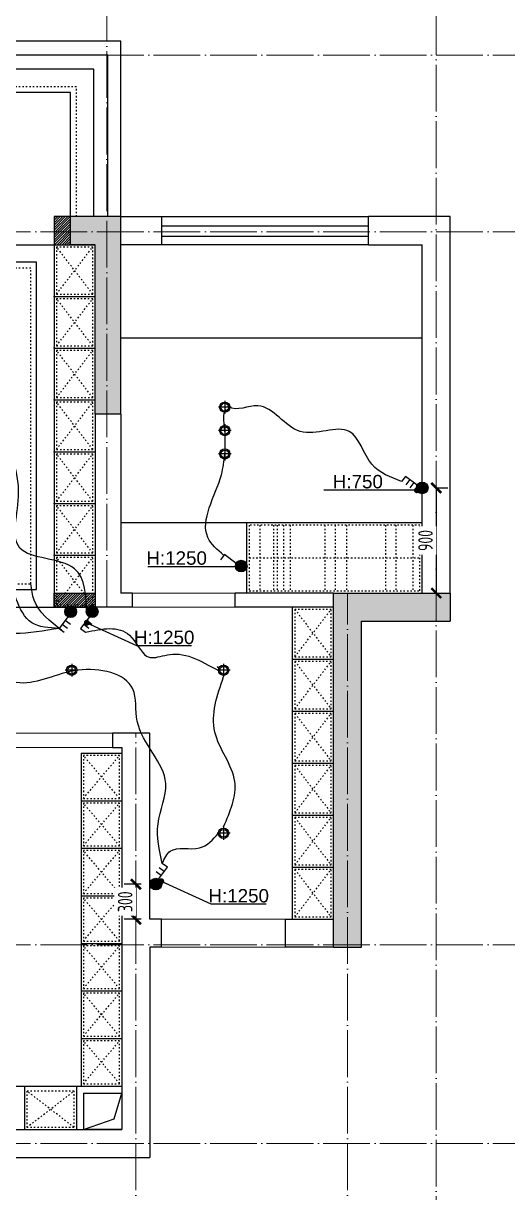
# Model space of a CAD drawing. Header units: inches. Extents: x -50945 to 250244, y -404780 to 18493.
# Drawn here: x 110085 to 114229, y -307663 to -297662 of the extents above; entities that cross this region are included whole.
import ezdxf

# ---------------------------------------------------------------- set-up
doc = ezdxf.new("R2010")
doc.units = ezdxf.units.IN
doc.header["$MEASUREMENT"] = 0
doc.linetypes.add('ACAD_ISO03W100', pattern=[30, 12, -18])
doc.linetypes.add('DOTE', pattern=[2.42, 2, -0.2, 0.02, -0.2])
for name, color, linetype, lineweight in [('0000照明', 241, 'Continuous', 25), ('天棚材质标注', 2, 'Continuous', 5), ('门', 65, 'Continuous', 13)]:
    doc.layers.add(name, color=color, linetype=linetype, lineweight=lineweight)
for name, color, linetype in [('D-ARCHI', 250, 'Continuous'), ('EVH 立面填充', 8, 'Continuous'), ('IBS-003-建筑窗框', 3, 'Continuous'), ('IBS-182-原建筑非承重墙', 150, 'Continuous'), ('IBS-195-新建轻质砖墙', 195, 'Continuous'), ('IBS-200-原建筑承重墙柱', 200, 'Continuous'), ('IBS-250-轻质砖隔墙填充', 250, 'Continuous'), ('IBS-63-原建筑窗', 63, 'Continuous'), ('IDS-040-固定高家具', 40, 'Continuous'), ('IRC-2-天花灯具', 2, 'Continuous'), ('IRC-30-天花轮廓线', 30, 'Continuous')]:
    doc.layers.add(name, color=color, linetype=linetype)
doc.styles.add('HBA-DIMT', font='ARCHS.SHX', dxfattribs={"width": 0.8})
doc.styles.add('MtXpl_Arial_Unicode_', font='Arial Unicode.ttf')
doc.dimstyles.new('HBA_40', dxfattribs={"dimscale": 50, "dimtxt": 2.5, "dimasz": 0.1, "dimexe": 2, "dimexo": 2.5, "dimgap": 0.6, "dimtad": 1, "dimdec": 0, "dimrnd": 5, "dimzin": 0, "dimtxsty": 'HBA-DIMT', "dimblk": 'HBA_DIMENSION_TICK', "dimblk1": 'HBA_DIMENSION_TICK', "dimblk2": 'HBA_DIMENSION_TICK', "dimcen": 0.125, "dimclrd": 44, "dimclre": 44, "dimclrt": 2, "dimadec": 0, "dimazin": 0, "dimtfac": 1, "dimtdec": 0, "dimtix": 1, "dimtmove": 1, "dimatfit": 3, "dimldrblk": 'HBA_Leader_Dot', "dimfxl": 0, "dimtvp": 1, "dimtfill": 1, "dimtolj": 1, "dimtzin": 0, "dimarcsym": 0})

# ---------------------------------------------------------------- blocks, each defined once
blk = doc.blocks.new('A$C2C253EB8')
at = {"layer": 'IRC-2-天花灯具', "color": 250}
for p, q in [((55, 0), (55, 110)), ((0, 55), (110, 55))]:
    blk.add_line(p, q, dxfattribs=at)
at = {"layer": 'IRC-2-天花灯具', "color": 2}
blk.add_ellipse((55, 55), major_axis=(44, 0), ratio=1, start_param=1.571461413961594, end_param=7.85464672114118, dxfattribs=at)
at = {"layer": 'IRC-2-天花灯具', "color": 251}
blk.add_ellipse((55, 55), major_axis=(33, 0), ratio=1, start_param=1.570667, end_param=7.853852, dxfattribs=at)
blk = doc.blocks.new('HBA_DIMENSION_TICK')
at = {"color": 0, "linetype": 'ByBlock'}
for p, q in [((-10, 0), (0, 0)), ((0, 0), (10, 0))]:
    blk.add_line(p, q, dxfattribs=at)
at = {"color": 50, "linetype": 'ByBlock'}
blk.add_solid([(-10, -7), (-7, -10), (7, 10), (10, 7)], dxfattribs=at)
blk = doc.blocks.new('HBA_Leader_Dot')
at = {"color": 0, "linetype": 'ByBlock'}
blk.add_line((-5, 0), (-10, 0), dxfattribs=at)
at = {"color": 0, "linetype": 'ByBlock', "const_width": 5}
blk.add_lwpolyline([(-2.5, 0, 1), (2.5, 0, 1)], format="xyb", close=True, dxfattribs=at)
blk = doc.blocks.new('*D730')
at = {"layer": 'Defpoints', "color": 0, "transparency": 16777216}
for p in [(111218, -305025), (111218, -305325)]:
    blk.add_point(p, dxfattribs=at)
at = {"layer": '天棚材质标注', "color": 44, "lineweight": -2, "transparency": 16777216}
for p, q in [((111093, -305025), (110948, -305025)), ((111048, -305020), (111048, -305015)), ((111048, -305025), (111048, -305325)), ((111093, -305325), (110948, -305325)), ((111048, -305330), (111048, -305335))]:
    blk.add_line(p, q, dxfattribs=at)
at = {"layer": '天棚材质标注', "color": 44, "lineweight": -2, "transparency": 16777216, "xscale": 5, "yscale": 5, "zscale": 5}
for p, rotation in [((111048, -305025), 270), ((111048, -305325), 90)]:
    blk.add_blockref('HBA_DIMENSION_TICK', p, dxfattribs=dict(at, rotation=rotation))
at = {"layer": '天棚材质标注', "color": 2, "transparency": 16777216, "insert": (110956, -305175), "char_height": 125, "attachment_point": 5, "rotation": 90, "style": 'HBA-DIMT', "bg_fill": 3, "box_fill_scale": 1.25, "bg_fill_color": 256, "bg_fill_true_color": 13158600, "bg_fill_transparency": 0}
blk.add_mtext('\\A1;300', dxfattribs=at)
at = {"layer": 'Defpoints', "color": 0, "transparency": 16777216}
blk.add_point((111048, -305325), dxfattribs=at)
blk = doc.blocks.new('*D731')
at = {"layer": 'Defpoints', "color": 0, "transparency": 16777216}
for p in [(113498, -301635), (113498, -302535), (113618, -302535)]:
    blk.add_point(p, dxfattribs=at)
at = {"layer": '天棚材质标注', "color": 44, "lineweight": -2, "transparency": 16777216}
for p, q in [((113618, -301640), (113618, -302530)), ((113623, -301635), (113718, -301635)), ((113623, -302535), (113718, -302535))]:
    blk.add_line(p, q, dxfattribs=at)
at = {"layer": '天棚材质标注', "color": 44, "lineweight": -2, "transparency": 16777216, "xscale": 5, "yscale": 5, "zscale": 5}
for p, rotation in [((113618, -301635), 90), ((113618, -302535), 270)]:
    blk.add_blockref('HBA_DIMENSION_TICK', p, dxfattribs=dict(at, rotation=rotation))
at = {"layer": '天棚材质标注', "color": 2, "transparency": 16777216, "insert": (113526, -302085), "char_height": 125, "attachment_point": 5, "rotation": 90, "style": 'HBA-DIMT', "bg_fill": 3, "box_fill_scale": 1.25, "bg_fill_color": 256, "bg_fill_true_color": 13158600, "bg_fill_transparency": 0}
blk.add_mtext('\\A1;900', dxfattribs=at)

msp = doc.modelspace()

# ---------------------------------------------------------------- hatches: boundary and pattern name
at = {"layer": '0000照明', "lineweight": 25, "ltscale": 0.01}
for points in [[(113543.06, -301656.59, -1), (113453.84, -301612.42, -1)], [(113454.05, -301613.63, -1), (113543.27, -301657.8, -1)], [(111993.91, -302325.58, -1), (111904.69, -302281.41, -1)], [(111904.9, -302282.62, -1), (111994.12, -302326.79, -1)], [(110512.09, -302649.74, -1), (110467, -302738.5, -1)], [(110468.21, -302738.3, -1), (110513.29, -302649.54, -1)], [(110695.55, -302649.74, -1), (110650.47, -302738.5, -1)], [(110651.67, -302738.3, -1), (110696.76, -302649.54, -1)], [(111240.01, -304979.9, -1), (111195.84, -305069.12, -1)], [(111197.05, -305068.91, -1), (111241.22, -304979.69, -1)]]:
    msp.add_hatch(color=256, dxfattribs=at).paths.add_polyline_path(points)
at = {"layer": 'EVH 立面填充'}
h = msp.add_hatch(color=256, dxfattribs=at)
h.dxf.hatch_style = 1
h.paths.add_polyline_path([(110698.45, -299554.51), (110698.45, -301004.51), (110918.45, -301004.51), (110918.45, -299314.51), (110488.45, -299314.51), (110488.45, -299554.51)])
h = msp.add_hatch(color=256, dxfattribs=at)
h.dxf.hatch_style = 1
h.paths.add_polyline_path([(112978.45, -302774.51), (113738.45, -302774.51), (113738.45, -302534.51), (112738.45, -302534.51), (112738.45, -305564.51), (112978.45, -305564.51)])
at = {"layer": 'IBS-250-轻质砖隔墙填充'}
h = msp.add_hatch(dxfattribs=at)
h.set_pattern_fill('ANSI31', color=8, scale=120)
h.set_pattern_definition([(45, (-18959.588, -207951.68), (-10.6066017, 10.6066017), [])])
h.paths.add_polyline_path([(110698.45, -302534.51), (110348.45, -302534.51), (110348.45, -302654.51), (110698.45, -302654.51)])
h.paths.add_polyline_path([(110488.45, -299314.51), (110348.45, -299314.51), (110348.45, -299444.51), (110488.45, -299444.51)])
h.paths.add_polyline_path([(110488.45, -299444.51), (110348.45, -299444.51), (110348.45, -299554.51), (110488.45, -299554.51)])

# ---------------------------------------------------------------- linework, layer by layer
for p in [(110348.45, -299997.37), (110348.45, -300440.22), (110348.45, -300883.08), (110348.45, -301325.94), (110348.45, -301768.79), (110348.45, -302211.65), (112388.45, -303099.51), (112388.45, -303544.51), (112388.45, -303989.51), (112388.45, -304434.51), (112388.45, -304879.51)]:
    msp.add_point(p)
at = {"layer": '0000照明', "lineweight": 25, "ltscale": 0.01}
for p, q in [((113354.79, -301536.59), (113322.09, -301580.37)), ((113455.15, -301611.53), (113354.79, -301536.59)), ((113391.32, -301563.87), (113358.63, -301607.65)), ((113425.74, -301589.57), (113393.05, -301633.36)), ((111805.64, -302205.58), (111772.94, -302249.36)), ((111906, -302280.52), (111805.64, -302205.58)), ((110466.12, -302737.18), (110390.15, -302836.76)), ((110649.59, -302737.18), (110573.62, -302836.76)), ((110390.15, -302836.76), (110433.6, -302869.91)), ((110417.81, -302800.51), (110461.25, -302833.66)), ((110443.86, -302766.36), (110487.3, -302799.5)), ((110573.62, -302836.76), (110617.06, -302869.91)), ((110601.27, -302800.51), (110644.72, -302833.66)), ((110627.33, -302766.36), (110670.77, -302799.5)), ((111317.05, -304880.64), (111273.27, -304847.94)), ((111264.07, -304951.59), (111220.29, -304918.9)), ((111242.11, -304981), (111317.05, -304880.64)), ((111289.77, -304917.17), (111245.99, -304884.48))]:
    msp.add_line(p, q, dxfattribs=at)
for centre in [(113498.45, -301634.51), (113498.66, -301635.71), (111949.3, -302303.5), (111949.51, -302304.7), (110489.54, -302694.12), (110490.75, -302693.92), (110673.01, -302694.12), (110674.22, -302693.92), (111217.93, -305024.51), (111219.13, -305024.3)]:
    msp.add_circle(centre, 49.78, dxfattribs=at)
for points in [[(110627.33, -302713.89), (110523.19, -302326.93), (110055.68, -302150.21), (110044.38, -301675.88), (109806.91, -300849.04), (109929.47, -300045.17), (109715.18, -299169.94), (109953.45, -298839.39)], [(110390.15, -302836.76), (109700.82, -302801.03), (109285.38, -302246.21), (107949.84, -302028.48), (107357.93, -301605.93), (106751.32, -301690.44), (106336.9, -301428.05), (106299.72, -301204.51), (106299.72, -301004.51), (106299.72, -300804.51), (106294, -300799.01)], [(110390.31, -302836.56), (110157.54, -302789.53), (109898.73, -302347.8), (109454.56, -302053.07), (109367.18, -301729.23), (109193.45, -301459.51, 0), (109208.59, -301195.27), (109193.45, -301071.51, 0), (109193.45, -300935.39, 0), (109193.46, -300837.51, 0), (109199.46, -300823.69)], [(113322.09, -301580.37), (113067.94, -301432.76), (112874.21, -301152.45), (112454.95, -301152.45), (112090.62, -300932.82), (111841.68, -300943), (111830.39, -300935.71)], [(111800.11, -302212.99), (111664.77, -302060.43), (111779.11, -301524.08), (111808.71, -301344.35), (111808.71, -301144.35), (111808.71, -300977.35), (111814.15, -300961.07)], [(110411.87, -302853.34), (110176.74, -302595.18), (110148.45, -302454.51)], [(110617.06, -302869.91), (110993.66, -302894.98), (111139.52, -303074.4), (111473.89, -303067.68), (111757.32, -303178.49), (111745.42, -303164.12)], [(111273.27, -304847.94), (111237.31, -304508.53), (111303.94, -304164.47), (111059.63, -303631.72), (111020.76, -303354.25), (110553.3, -303194.51), (110054.23, -303303.1), (109526.73, -303158.82), (109353.3, -303194.51), (108381.63, -303110.08), (107765.91, -303252.62), (107588.45, -303194.51), (106909.52, -303049.34), (106185.33, -303238.63), (105678.6, -303161.51), (104903.69, -303294.21), (104533.6, -303194.51), (104522.6, -303194.48)], [(111798.3, -304534.51), (111894.44, -304147.05), (111723.56, -303723.38), (111798.3, -303249.51)], [(111273.27, -304847.94), (111341.91, -304742.81), (111592.6, -304714.54), (111754.3, -304589.51)]]:
    msp.add_spline(points, degree=3, dxfattribs=at)
at = {"layer": 'D-ARCHI', "color": 251, "linetype": 'DOTE', "lineweight": 5, "ltscale": 200}
for p, q in [((110798.45, -302654.51), (110798.45, -295114.27)), ((113618.45, -309062.84), (113618.45, -295114.27)), ((116438.45, -297934.27), (96111.19, -297934.27)), ((116438.45, -299444.51), (96098.45, -299444.51)), ((112858.45, -310062.84), (112858.45, -302534.51)), ((111048.15, -310062.84), (111048.15, -303734.51)), ((116438.45, -305544.51), (96111.19, -305544.51)), ((116438.45, -307242.84), (96111.19, -307242.84))]:
    msp.add_line(p, q, dxfattribs=at)
at = {"layer": 'IBS-003-建筑窗框', "color": 251, "ltscale": 10}
for p, q in [((110918.45, -297814.27), (105378.45, -297814.27)), ((110918.45, -299314.51), (110918.45, -297814.27)), ((110688.45, -298054.27), (105618.45, -298054.27)), ((110688.45, -299314.51), (110688.45, -298054.27)), ((110488.45, -298254.27), (105818.45, -298254.27)), ((110488.45, -299314.51), (110488.45, -298254.27)), ((111268.45, -299314.51), (113038.45, -299314.51)), ((113038.45, -299554.51), (111268.45, -299554.51))]:
    msp.add_line(p, q, dxfattribs=at)
at = {"layer": 'IBS-182-原建筑非承重墙'}
for p, q in [((110918.45, -299314.51), (111268.45, -299314.51)), ((111268.45, -299554.51), (111268.45, -299314.51)), ((113738.45, -299314.51), (113038.45, -299314.51)), ((113038.45, -299554.51), (113038.45, -299314.51)), ((113738.45, -302534.51), (113738.45, -299314.51)), ((111268.45, -299554.51), (110918.45, -299554.51)), ((113038.45, -299554.51), (113498.45, -299554.51)), ((113498.45, -302534.51), (113498.45, -299554.51)), ((110698.45, -301004.51), (110698.45, -302654.51)), ((110918.45, -301004.51), (110918.45, -302534.51)), ((111018.45, -302534.51), (110918.45, -302534.51)), ((111018.45, -302654.51), (111018.45, -302534.51)), ((111898.45, -302654.51), (111898.45, -302534.51)), ((112738.45, -302534.51), (111898.45, -302534.51)), ((111018.45, -302654.51), (110698.45, -302654.51)), ((112738.45, -302654.51), (111898.45, -302654.51)), ((111168.15, -303734.51), (110848.15, -303734.51)), ((110848.15, -303734.51), (110848.15, -303854.51)), ((111168.15, -305324.51), (111168.15, -303734.51)), ((110848.15, -303854.51), (110928.15, -303854.51)), ((110928.15, -303854.51), (110928.15, -307124.51)), ((111268.15, -305324.51), (111168.15, -305324.51)), ((111268.15, -305564.51), (111268.15, -305324.51)), ((112328.45, -305564.51), (112328.45, -305324.51)), ((112328.45, -305324.51), (112738.45, -305324.51)), ((111268.15, -305564.51), (111168.15, -305564.51)), ((111168.15, -305564.51), (111168.15, -307362.84)), ((112738.45, -305564.51), (112328.45, -305564.51)), ((110539.91, -306751.52), (110539.91, -307124.51)), ((110539.91, -306751.52), (110928.15, -306751.52)), ((110599.91, -306811.52), (110599.91, -307124.51)), ((110599.91, -306811.52), (110928.15, -306811.52)), ((110861.62, -307031.93), (110928.15, -306811.52)), ((110599.91, -307124.51), (110861.62, -307031.93)), ((109128.15, -307124.51), (110928.15, -307124.51)), ((110928.15, -307124.51), (110599.91, -307124.51)), ((109128.15, -307362.84), (111168.15, -307362.84))]:
    msp.add_line(p, q, dxfattribs=at)
msp.add_lwpolyline([(110348.45, -299554.51), (110488.45, -299554.51), (110488.45, -299314.51), (110348.45, -299314.51)], close=True, dxfattribs=at)
at = {"layer": 'IBS-195-新建轻质砖墙'}
msp.add_lwpolyline([(110348.45, -302534.51), (110698.45, -302534.51), (110698.45, -302654.51), (110348.45, -302654.51)], close=True, dxfattribs=at)
at = {"layer": 'IBS-200-原建筑承重墙柱', "ltscale": 0.02}
for p, q in [((110488.45, -299554.51), (110488.45, -299314.51)), ((110918.45, -299314.51), (110488.45, -299314.51)), ((110918.45, -301004.51), (110918.45, -299314.51)), ((110698.45, -299554.51), (110488.45, -299554.51)), ((110698.45, -301004.51), (110698.45, -299554.51)), ((110918.45, -301004.51), (110698.45, -301004.51)), ((112738.45, -305564.51), (112738.45, -302534.51)), ((112738.45, -302534.51), (113738.45, -302534.51)), ((113738.45, -302534.51), (113738.45, -302774.51)), ((112978.45, -305564.51), (112978.45, -302774.51)), ((112978.45, -302774.51), (113738.45, -302774.51)), ((112738.45, -305564.51), (112978.45, -305564.51))]:
    msp.add_line(p, q, dxfattribs=at)
at = {"layer": 'IBS-63-原建筑窗'}
for p, q in [((110808.45, -297934.27), (105498.45, -297934.27)), ((110808.45, -299314.51), (110808.45, -297934.27)), ((111268.45, -299394.51), (113038.45, -299394.51)), ((111268.45, -299482.09), (113038.45, -299482.09))]:
    msp.add_line(p, q, dxfattribs=at)
at = {"layer": 'IDS-040-固定高家具'}
for p, q in [((110348.45, -299554.51), (110348.45, -302654.51)), ((110348.45, -299554.51), (110698.45, -299554.51)), ((110348.45, -299997.37), (110698.45, -299997.37)), ((110348.45, -300440.22), (110698.45, -300440.22)), ((110348.45, -300883.08), (110698.45, -300883.08)), ((110348.45, -301325.94), (110698.45, -301325.94)), ((110348.45, -301768.79), (110698.45, -301768.79)), ((113498.45, -301934.51), (111998.45, -301934.51)), ((111998.45, -302534.51), (111998.45, -301934.51)), ((110348.45, -302211.65), (110698.45, -302211.65)), ((110348.45, -302654.51), (110698.45, -302654.51)), ((112388.45, -305324.51), (112388.45, -302654.51)), ((112388.45, -303099.51), (112738.45, -303099.51)), ((112388.45, -303544.51), (112738.45, -303544.51)), ((110578.15, -303904.51), (110578.15, -306751.52)), ((110578.15, -303904.51), (110928.15, -303904.51)), ((112388.45, -303989.51), (112738.45, -303989.51)), ((110578.15, -304311.22), (110928.15, -304311.22)), ((112388.45, -304434.51), (112738.45, -304434.51)), ((110578.15, -304717.94), (110928.15, -304717.94)), ((112388.45, -304879.51), (112738.45, -304879.51)), ((110578.15, -305124.66), (110928.15, -305124.66)), ((110578.15, -305531.37), (110928.15, -305531.37)), ((110578.15, -305938.09), (110928.15, -305938.09)), ((110578.15, -306344.8), (110928.15, -306344.8)), ((109128.15, -306751.52), (110539.91, -306751.52)), ((110094.82, -306751.52), (110094.82, -307124.51))]:
    msp.add_line(p, q, dxfattribs=at)
at = {"layer": 'IDS-040-固定高家具', "linetype": 'ACAD_ISO03W100'}
for p, q in [((110368.45, -299977.37), (110678.45, -299574.51)), ((110678.45, -299977.37), (110368.45, -299574.51)), ((110368.45, -300420.22), (110678.45, -300017.37)), ((110678.45, -300420.22), (110368.45, -300017.37)), ((110368.45, -300863.08), (110678.45, -300460.22)), ((110678.45, -300863.08), (110368.45, -300460.22)), ((110368.45, -301305.94), (110678.45, -300903.08)), ((110678.45, -301305.94), (110368.45, -300903.08)), ((110368.45, -301748.79), (110678.45, -301345.94)), ((110678.45, -301748.79), (110368.45, -301345.94)), ((110368.45, -302191.65), (110678.45, -301788.79)), ((110678.45, -302191.65), (110368.45, -301788.79)), ((112107.61, -301954.51), (112107.61, -302514.51)), ((112224.24, -301954.51), (112224.24, -302514.51)), ((112257.94, -301954.51), (112257.94, -302514.51)), ((112312.37, -301954.51), (112312.37, -302514.51)), ((112369.39, -301954.51), (112369.39, -302514.51)), ((112664.88, -301954.51), (112664.88, -302514.51)), ((112753, -301954.51), (112753, -302514.51)), ((112848.9, -301954.51), (112848.9, -302514.51)), ((113183.27, -301954.51), (113183.27, -302514.51)), ((113271.39, -301954.51), (113271.39, -302514.51)), ((113419.13, -301954.51), (113419.13, -302514.51)), ((110368.45, -302634.51), (110678.45, -302231.65)), ((110678.45, -302634.51), (110368.45, -302231.65)), ((112018.45, -302234.51), (113478.45, -302234.51)), ((112408.45, -303079.51), (112718.45, -302674.51)), ((112408.45, -302674.51), (112718.45, -303079.51)), ((112408.45, -303524.51), (112718.45, -303119.51)), ((112408.45, -303119.51), (112718.45, -303524.51)), ((112408.45, -303969.51), (112718.45, -303564.51)), ((112408.45, -303564.51), (112718.45, -303969.51)), ((110598.15, -304291.22), (110908.15, -303924.51)), ((110908.15, -304291.22), (110598.15, -303924.51)), ((112408.45, -304414.51), (112718.45, -304009.51)), ((112408.45, -304009.51), (112718.45, -304414.51)), ((110598.15, -304697.94), (110908.15, -304331.22)), ((110908.15, -304697.94), (110598.15, -304331.22)), ((112408.45, -304859.51), (112718.45, -304454.51)), ((112408.45, -304454.51), (112718.45, -304859.51)), ((110598.15, -305104.66), (110908.15, -304737.94)), ((110908.15, -305104.66), (110598.15, -304737.94)), ((112408.45, -305304.51), (112718.45, -304899.51)), ((112408.45, -304899.51), (112718.45, -305304.51)), ((110598.15, -305511.37), (110908.15, -305144.66)), ((110908.15, -305511.37), (110598.15, -305144.66)), ((110598.15, -305918.09), (110908.15, -305551.37)), ((110908.15, -305918.09), (110598.15, -305551.37)), ((110598.15, -306324.8), (110908.15, -305958.09)), ((110908.15, -306324.8), (110598.15, -305958.09)), ((110598.15, -306731.52), (110908.15, -306364.8)), ((110908.15, -306731.52), (110598.15, -306364.8)), ((110114.82, -307104.51), (110518.49, -306794.51)), ((110518.49, -307104.51), (110114.82, -306794.51))]:
    msp.add_line(p, q, dxfattribs=at)
for points in [[(110368.45, -299977.37), (110678.45, -299977.37), (110678.45, -299574.51), (110368.45, -299574.51)], [(110368.45, -300420.22), (110678.45, -300420.22), (110678.45, -300017.37), (110368.45, -300017.37)], [(110368.45, -300863.08), (110678.45, -300863.08), (110678.45, -300460.22), (110368.45, -300460.22)], [(110368.45, -301305.94), (110678.45, -301305.94), (110678.45, -300903.08), (110368.45, -300903.08)], [(110368.45, -301748.79), (110678.45, -301748.79), (110678.45, -301345.94), (110368.45, -301345.94)], [(110368.45, -302191.65), (110678.45, -302191.65), (110678.45, -301788.79), (110368.45, -301788.79)], [(112018.45, -302514.51), (113478.45, -302514.51), (113478.45, -301954.51), (112018.45, -301954.51)], [(110368.45, -302634.51), (110678.45, -302634.51), (110678.45, -302231.65), (110368.45, -302231.65)], [(112408.45, -303079.51), (112718.45, -303079.51), (112718.45, -302674.51), (112408.45, -302674.51)], [(112408.45, -303524.51), (112718.45, -303524.51), (112718.45, -303119.51), (112408.45, -303119.51)], [(112408.45, -303969.51), (112718.45, -303969.51), (112718.45, -303564.51), (112408.45, -303564.51)], [(110598.15, -304291.22), (110908.15, -304291.22), (110908.15, -303924.51), (110598.15, -303924.51)], [(112408.45, -304414.51), (112718.45, -304414.51), (112718.45, -304009.51), (112408.45, -304009.51)], [(110598.15, -304697.94), (110908.15, -304697.94), (110908.15, -304331.22), (110598.15, -304331.22)], [(112408.45, -304859.51), (112718.45, -304859.51), (112718.45, -304454.51), (112408.45, -304454.51)], [(110598.15, -305104.66), (110908.15, -305104.66), (110908.15, -304737.94), (110598.15, -304737.94)], [(112408.45, -305304.51), (112718.45, -305304.51), (112718.45, -304899.51), (112408.45, -304899.51)], [(110598.15, -305511.37), (110908.15, -305511.37), (110908.15, -305144.66), (110598.15, -305144.66)], [(110598.15, -305918.09), (110908.15, -305918.09), (110908.15, -305551.37), (110598.15, -305551.37)], [(110598.15, -306324.8), (110908.15, -306324.8), (110908.15, -305958.09), (110598.15, -305958.09)], [(110598.15, -306731.52), (110908.15, -306731.52), (110908.15, -306364.8), (110598.15, -306364.8)], [(110114.82, -307104.51), (110518.49, -307104.51), (110518.49, -306794.51), (110114.82, -306794.51)]]:
    msp.add_lwpolyline(points, close=True, dxfattribs=at)
at = {"layer": 'IRC-2-天花灯具', "linetype": 'ACAD_ISO03W100'}
for p, q in [((110538.45, -298204.27), (105768.45, -298204.27)), ((110538.45, -299314.51), (110538.45, -298204.27))]:
    msp.add_line(p, q, dxfattribs=at)
msp.add_lwpolyline([(105178.45, -302454.51), (110148.45, -302454.51), (110148.45, -299754.51), (105178.45, -299754.51)], close=True, dxfattribs=at)
at = {"layer": 'IRC-30-天花轮廓线'}
for p, q in [((105738.45, -299554.51), (110348.45, -299554.51)), ((113498.45, -300354.51), (110918.45, -300354.51)), ((113498.45, -301934.51), (110918.45, -301934.51)), ((104978.45, -302654.51), (110348.45, -302654.51))]:
    msp.add_line(p, q, dxfattribs=at)
msp.add_lwpolyline([(105128.45, -302504.51), (110198.45, -302504.51), (110198.45, -299704.51), (105128.45, -299704.51)], close=True, dxfattribs=at)
at = {"layer": '门', "color": 8, "lineweight": 5}
for points in [[(111018.45, -302534.51), (111898.45, -302534.51), (111898.45, -302654.51), (111018.45, -302654.51)], [(109268.15, -303734.51), (110848.15, -303734.51), (110848.15, -303854.51), (109268.15, -303854.51)], [(111268.15, -305324.51), (112328.45, -305324.51), (112328.45, -305564.51), (111268.15, -305564.51)]]:
    msp.add_lwpolyline(points, close=True, dxfattribs=at)

# ---------------------------------------------------------------- block references
at = {"layer": 'IRC-2-天花灯具', "rotation": 180}
for p in [(111863.71, -300889.35), (111863.71, -301089.35), (111863.71, -301289.35), (110553.3, -303139.51), (111853.3, -303139.51), (111853.3, -304534.51)]:
    msp.add_blockref('A$C2C253EB8', p, dxfattribs=at)

# ---------------------------------------------------------------- texts
at = {"layer": '0000照明', "char_height": 115, "width": 2800.5718, "attachment_point": 9, "style": 'MtXpl_Arial_Unicode_'}
for s, insert in [('H:750', (113161.54, -301640.58)), ('H:1250', (111655.66, -302294.33)), ('H:1250', (111548.8, -302972.91)), ('H:1250', (112186.72, -305183.09))]:
    msp.add_mtext(s, dxfattribs=dict(at, insert=insert))

# ---------------------------------------------------------------- leaders
at = {"layer": '0000照明', "lineweight": 5}
for points in [[(110627.43, -302789.03), (111052.57, -302983.06), (111524.81, -302983.06)], [(111265.35, -304999.21), (111690.49, -305193.24), (112162.74, -305193.24)]]:
    msp.add_leader(points, dimstyle='HBA_40', override={"dimtad": 0}, dxfattribs=at)
at = {"layer": '天棚材质标注', "color": 6}
for points in [[(113453, -301655.54), (112656.75, -301655.54)], [(111947.12, -302309.28), (111150.87, -302309.28)]]:
    msp.add_leader(points, dimstyle='HBA_40', override={"dimgap": 0.6, "dimtad": 0}, dxfattribs=at)

# ---------------------------------------------------------------- next in the draw order: dimensions: what is measured, and where the dimension line sits
for base, p1, p2, picture, middle in [((113618.45, -302534.51), (113498.45, -301634.51), (113498.45, -302534.51), '*D731', (113525.95, -302084.51)), ((111048.15, -305324.51), (111217.93, -305024.51), (111218.15, -305324.51), '*D730', (110955.65, -305174.51))]:
    dim = msp.add_linear_dim(base=base, p1=p1, p2=p2, angle=90, dimstyle='HBA_40', dxfattribs=at)
    dim.commit()
    dim.dimension.update_dxf_attribs({"geometry": picture, "text_midpoint": middle})

doc.saveas('drawing.dxf')
